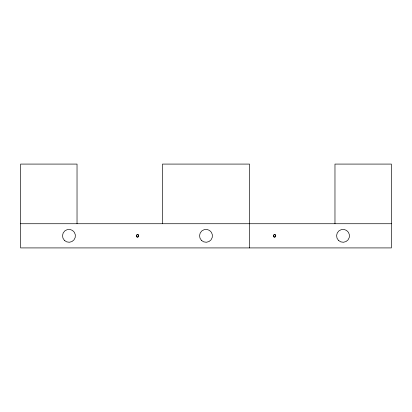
<?xml version="1.0" encoding="UTF-8"?>
<svg xmlns="http://www.w3.org/2000/svg" width="412" height="412" viewBox="0 0 412 412"><rect width="100%" height="100%" fill="white"/><g stroke="black" fill="none" stroke-linecap="round" stroke-linejoin="round"><path stroke-width="0.62" d="M20.6 223.731L391.4 223.731M334.971 223.731L334.971 164.084L391.4 164.084L391.4 247.916L20.6 247.916L20.6 164.084L77.029 164.084L77.029 223.731M249.528 247.916L249.528 164.084L162.472 164.084L162.472 223.731M136.295 235.592C138.298 240.732 140.09 231.59 136.295 235.592M273.331 235.592C275.329 240.732 277.127 231.59 273.331 235.592M338.473 240.387A6.448 6.448 0 0 0 349.263 237.492A6.448 6.448 0 0 0 341.368 229.597A6.448 6.448 0 0 0 338.473 240.387M201.442 240.387A6.448 6.448 0 0 0 212.232 237.492A6.448 6.448 0 0 0 204.331 229.597A6.448 6.448 0 0 0 201.442 240.387M64.406 240.387A6.448 6.448 0 0 0 75.195 237.492A6.448 6.448 0 0 0 67.295 229.597A6.448 6.448 0 0 0 64.406 240.387M136.877 236.874A1.21 1.21 0 0 0 138.69 235.824A1.21 1.21 0 0 0 136.877 234.778A1.21 1.21 0 0 0 136.877 236.874M273.913 236.874A1.21 1.21 0 0 0 275.726 235.824A1.21 1.21 0 0 0 273.913 234.778A1.21 1.21 0 0 0 273.913 236.874"/></g></svg>
